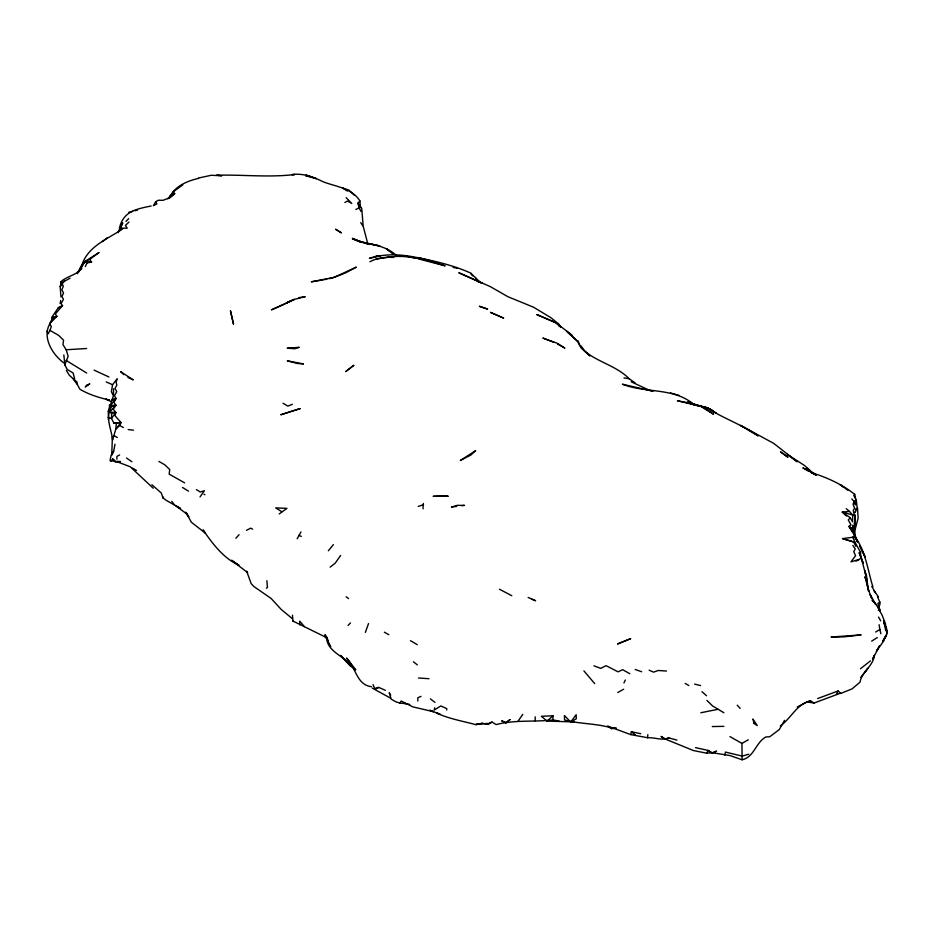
<?xml version="1.0" encoding="UTF-8"?>
<svg xmlns="http://www.w3.org/2000/svg" width="934" height="934" viewBox="0 0 934 934"><rect width="100%" height="100%" fill="white"/><g stroke="black" fill="none" stroke-linecap="round" stroke-linejoin="round"><path stroke-width="1.4" d="M489.428 722.963L492.113 722.087L496.082 724.586C514.856 719.647 534.038 722.145 552.951 719.951L552.986 715.794L541.37 716.296L547.055 721.106L574.27 721.924M676.881 740.113L668.837 737.883L665.125 739.133L661.085 736.389L665.148 739.004L693.367 750.527L706.769 753.213L712.397 752.746L716.553 751.134L712.397 753.073L708.007 750.411L695.526 747.62M712.397 752.746L729.886 755.536L742.121 759.774L741.935 743.417L729.968 736.611M111.765 406.465L110.434 405.566L116.026 398.479L112.01 400.231L108.286 411.229L111.66 413.47L111.496 418.444L113.89 423.149L120.988 422.53L119.727 425.484L115.816 429.01L112.57 440.124C111.555 428.764 104.62 417.393 111.765 406.465L115.874 405.228L113.948 402.321L116.026 398.479L114.438 395.724L116.762 391.673L115.01 388.544L116.832 385.018L116.12 382.169L117.159 378.795L112.57 384.715L111.403 391.731L112.897 394.767M854.423 532.182L855.019 518.463L853.256 510.431L854.575 508.096L853.057 504.197L854.108 501.465L851.808 498.954M113.598 388.731L113.423 395.596L112.01 400.231M70.097 278.157L61.387 282.897L63.349 286.108L61.831 289.809L63.535 292.972L61.948 296.615L63.465 299.359L61.049 303.55L62.543 305.663L55.386 313.941L56.776 316.287C38.551 329.609 49.023 351.791 63.769 362.917M112.419 436.797L111.706 455.267L113.609 451.426L115.022 444.175M505.831 722.893L509.976 719.6L505.831 722.893L501.675 720.885L505.866 722.414M668.837 737.883C661.961 740.872 654.711 737.288 647.612 737.732L647.834 734.638M108.449 419.623L108.286 411.229M116.353 423.137L115.816 429.01L120.988 422.53L115.057 415.735L115.816 412.513L113.259 409.174L115.874 405.228L110.434 405.566M855.287 516.992L854.622 521.802L855.194 515.159L854.563 528.784L854.447 522.643L855.019 535.544M872.543 659.299L879.501 645.954L876.466 651.021L883.587 641.191L885.56 636.182L882.84 641.098L886.238 636.031L887.125 630.94M60.103 303.55L60.675 300.468M724.854 755.116L725.438 752.08L742.215 756.096L748.764 754.228M612.926 728.065L616.382 728.216L611.583 728.637L607.567 726.08L630.73 734.603L631.372 731.766L640.759 733.715M855.509 511.645L856.233 508.656L854.984 512.603M434.707 707.75L434.112 710.12L440.801 705.952L446.732 708.614L446.732 709.98M74.662 378.854L73.074 372.958L67.225 369.514L64.855 364.914L68.147 356.193L66.151 349.76L62.975 344.646L63.559 340.174L58.679 335.399L49.957 330.379L51.312 326.585L49.864 324.075M611.583 728.637L611.77 728.018C596.359 723.231 579.956 724.189 564.556 719.974L564.44 715.549L570.709 722.052L576.278 718.795L576.161 714.697L570.709 722.052M61.387 282.897L60.208 286.656L60.932 296.919M855.194 529.356L858.136 518.113L857.54 508.108M365.369 632.4L368.521 623.562M118.104 232.543L122.751 222.876L118.174 232.601M81.445 266.727C86.652 246.623 107.468 239.197 122.786 228.877L121.49 228.188L127.211 228.2L125.448 225.444L128.95 222.047M706.769 753.213L708.007 750.411L712.397 753.073M878.392 607.847L879.875 604.707L879.875 602.185L877.551 596.943L878.275 596.581L873.827 590.533M85.263 266.575L87.014 262.909L91.579 262.092L89.606 259.442L84.62 261.672L80.861 266.412L77.417 273.72M836.502 694.324L838.102 690.973L840.6 693.133L814.063 703.045L806.918 701.924L797.251 707.003M872.566 659.124L874.341 655.434C873.232 666.176 861.697 671.768 860.039 682.124L852.1 688.86L840.6 693.507M623.924 682.976L625.383 680.01M52.619 318.004L49.946 323.211L56.776 316.287L52.141 317.817L56.776 316.287M297.164 538.755L300.981 531.96M49.957 330.379L48.171 333.8L46.992 331.068M119.377 228.316C123.335 211.201 136.025 209.158 151.156 205.982M373.063 684.634L375.059 689.327L375.596 688.288L378.737 687.424L385.368 690.284M205.503 533.256L191.423 522.304L185.854 512.229L188.808 516.829L185.971 513.338L176.094 506.041L180.612 508.551L166.112 500.274L163.053 498.044L163.532 497.192M78.433 272.308L84.62 261.672L99.086 252.484L89.606 259.442M153.339 205.76L155.698 201.744L158.266 200.25L163.205 200.285L169.895 197.553L174.6 193.712L173.502 191.587L182.784 184.897M82.075 265.723L84.62 261.672L91.579 262.092M113.609 451.426L111.076 455.36L110.049 460.649L115.629 461.279M58.258 307.8L62.543 305.663L58.293 307.788L51.557 317.653M173.502 191.587L167.863 198.884M860.774 677.419L867.919 668.219L865.374 671.663M517.856 721.457L522.795 714.382M200.039 496.935L204.394 490.735L200.25 492.008L196.397 489.614M340.63 555.473L335.224 563.144L330.134 567.136M784.548 720.359L779.26 729.582L769.686 736.821L766.008 736.914C755.641 742.367 754.357 757.124 742.121 759.774M115.874 405.228L109.64 412.163L115.816 412.513L111.496 418.444L108.204 417.463M64.761 280.48L60.208 286.656L61.831 282.512L60.815 281.834C66.956 275.869 76.763 275.437 81.853 268.011L78.421 271.829L84.62 261.672L87.014 262.909M390.681 695.153L389.221 692.678L391.253 699.192L395.934 701.831L399.682 703.033L401.258 701.014L412.7 706.84L433.481 711.696L430.025 710.214M328.359 550.768L333.403 544.592M198.638 178.009L211.189 175.288L221.837 175.732L216.606 175.242C242.735 174.483 268.852 177.705 294.864 174.495L291.922 174.635C302.896 172.93 313.591 176.97 323.234 181.838C336.018 186.683 352.06 188.201 359.882 200.88L357.991 203.11L359.065 207.792L361.026 211.446M808.564 471.18L802.866 467.852L814.845 474.017L811.891 472.791C827.197 477.543 842.106 484.361 854.715 494.366L853.781 495.44L856.291 500.099L857.155 508.108M110.889 461.139L112.769 458.991L114.672 460.509M850.22 517.798L852.544 521.837L852.684 515.031L849.496 511.435L842.27 512.066L850.22 517.798L848.27 519.993L850.932 524.639L849.006 526.461L854.587 535.334L855.287 538.976M235.882 538.276L239.081 534.692M125.997 221.475L128.647 218.614M348.078 625.476L350.472 622.931M866.11 576.336L860.821 556.15L860.541 552.274L855.077 542.385L842.55 538.614L852.719 537.26L854.587 535.334M780.287 725.998C791.25 718.211 796.574 704.084 810.595 700.862L814.063 703.045M870.43 660.875L860.471 668.756M547.055 721.106L552.986 715.794M279.231 513.945L286.948 508.376L275.67 507.874L281.823 511.739M132.488 468.074L136.492 470.432M169.206 198.218L174.6 193.712L170.268 195.463M102.413 241.602L107.527 237.54M266.412 588.233L267.439 587.428L266.879 580.703M854.96 536.571C865.596 551.34 867.593 569.285 872.636 586.038L871.842 586.54L875.578 592.927M871.667 641.133L877.283 637.56M856.291 500.099L854.703 501.056L855.474 504.839L854.108 501.465M430.025 710.412L440.101 714.195L436.447 713.016C448.95 718.76 462.493 721.106 475.628 724.597L482.469 723.29L488.132 724.434L492.113 722.087M875.637 632.003L879.875 629.516L879.104 624.706M879.875 602.185L877.925 603.317L880.073 611.513M344.891 202.515L347.46 201.032L351.756 203.46L346.152 197.669M753.481 723.149L757.264 725.566L752.897 718.993L753.925 722.904M741.935 743.417L748.309 739.775M617.748 692.514L623.655 689.222M369.899 261.777C377.103 257.772 385.59 256.932 393.681 257.375L391.311 257.34M355.866 209.531L359.065 207.792M344.693 273.335L356.356 267.112L333.987 277.386L329.247 278.694M119.634 454.951L116.878 456.399L116.878 459.189M878.322 610.194L880.073 609.272M154.519 205.141L156.877 203.904L155.698 201.744M375.059 689.327L378.737 687.424M855.976 561.171L859.817 559.186L850.979 561.871L855.591 555.695L853.746 551.679L855.252 548.97L852.894 545.514M246.506 530.325L250.756 528.142L252.577 529.181M174.6 193.712L170.724 195.661C175.58 185.819 187.804 180.834 198.545 178.382M285.103 303.854L293.848 299.522L305.22 296.673L298.635 297.701M293.848 299.522L271.432 309.866L283.854 304.472M886.191 628.862L886.191 626.2M421.001 696.367L417.813 697.791L417.813 700.979M859.198 552.835L863.191 563.085L859.198 552.835L860.541 552.274M838.102 690.973L817.647 698.562M292.342 404.294L287.8 406.103L283.025 403.254M343.35 273.837L333.987 277.386L311.314 281.823L323.012 279.908M111.695 400.056L116.026 398.479M418.245 506.415L422.857 504.92M806.918 701.924L810.595 700.862M128.588 212.427L132.663 211.341M558.415 324.355L559.326 326.596M135.173 210.71L137.473 210.162M111.66 413.47L115.816 412.513M472.639 275.869L470.946 273.604L475.278 277.41L478.43 282.033M380.488 255.904L369.397 258.298C390.167 251.678 412.863 255.589 433.283 261.695L417.696 257.621C435.991 261.357 454.543 265.606 471.542 273.475M700.804 712.77L718.094 709.28L723.897 712.747M324.308 279.663L326.783 279.184M475.628 724.597L482.469 723.29M854.703 514.646L852.684 515.031L842.27 512.066L846.379 515.977M376.028 259.115L387.762 257.294M456.679 506.391L451.437 507.08L457.111 505.352L464.525 505.364L461.91 505.703M418.339 258.87L445.133 265.851C426.476 259.804 407.481 254.305 387.797 257.212M380.453 255.764L376.204 256.231L380.407 256.103M476.247 724.445L488.085 723.395L488.132 724.434M113.89 423.149L120.988 422.53M66.151 349.76L86.629 348.499M712.268 726.559L723.92 726.348M380.383 256.056L376.087 256.021L380.372 256.196M116.843 461.349L120.509 461.559L115.279 462.132L112.769 458.991M418.502 678.014L428.963 678.691M666.514 671.044L658.26 670.484L653.555 672.153L649.13 670.168M694.452 404.761L687.377 402.239L707.085 407.808L716.063 413.108L710.459 409.267L690.331 403.079L693.822 404.48C673.799 387.201 645.721 393.483 622.429 384.213L653.041 391.241L648.091 389.933M630.73 734.603L647.612 737.732M399.682 703.033L406.477 703.757M128.191 429.558L133.469 430.165M305.768 175.849L316.334 178.639L305.967 175.137L309.773 176.339L306.095 175.79M623.97 377.92L629.154 378.725L635.155 382.952M552.951 719.951L559.092 721.001M453.118 267.463L457.368 268.221M695.632 405.181L705.614 407.177L710.459 409.267L707.085 407.808C723.371 418.514 742.133 424.608 758.139 435.898L740.464 425.367L773.656 443.335L797.227 461.781L787.199 454.368L804.139 465.237L809.743 470.141M404.504 703.325L409.746 704.469M405.566 256.044L415.502 258.239M694.592 684.108L700.593 685.591M670.472 392.934L679.205 395.444M842.55 538.614L855.077 542.385L852.719 537.26M116.96 461.7L130.281 466.79L153.234 488.225M371.545 686.735C356.158 684.797 355.959 666.993 346.444 658.073L355.784 669.771M635.225 669.48L641.658 671.756M593.954 665.825L600.737 668.382L606.061 665.662L618.063 671.838L622.639 669.713L629.878 673.729M292.529 615.191L292.751 620.958L324.063 636.393L327.157 638.774M553.99 342.381L542.841 338.05L557.341 343.303L564.883 348.113L557.715 344.191M531.866 599.243L535.602 600.76L528.142 597.421M108.893 376.962L94.089 370.133M631.221 381.819L648.5 389.817M298.915 535.38L301.308 536.42M106.184 381.936L112.57 384.715M390.284 697.99L372.257 688.125M482.656 283.457L458.804 272.74L490.198 286.563L507.944 296.732L533.466 307.169L551.025 317.793L558.929 324.226M477.367 281.006L482.539 283.376M127.946 377.441L133.223 379.881L120.614 371.65L123.778 374.651M111.041 401.538L105.892 399.157L109.453 400.102C99.249 397.697 88.8 394.615 79.775 389.128L75.888 381.632M688.463 401.713L694.394 404.726M499.503 589.249L511.797 595.729M688.37 401.678L693.822 404.48M184.628 482.843L169.171 474.145L169.731 469.557L164.688 464.712L158.885 461.408M811.121 472.522L816.234 475.208M358.738 241.381L352.457 238.333L362.252 242.338L358.317 241.206L352.433 238.8L369.397 244.346L358.317 241.206C371.557 244.475 386.022 245.63 396.39 255.542M113.995 435.618L117.345 437.486M384.353 632.19L388.848 634.7M816.398 475.231L811.915 472.651L814.051 474.087M685.182 683.431L688.802 685.521M119.727 425.484L123.346 427.574M204.021 494.261L204.873 494.763M410.493 640.677L417.264 644.682M718.094 709.28L712.595 705.964L706.91 700.43M182.504 487.478L188.528 491.144M347.378 191.073L342.86 188.119L349.094 190.232L354.243 195.229M886.238 636.031L887.3 630.975L885.841 626.364M86.664 373.016L66.104 360.407M849.006 526.461L853.431 529.496L854.575 534.738L849.006 526.461L853.478 529.73M126.51 457.999L131.869 461.758M809.65 470.351L806.742 468.284L814.868 474.098M845.457 488.529L847.78 490.198M844.558 487.875L840.18 484.734L843.133 486.859M572.472 335.481L555.695 322.65L536.933 314.641L555.695 322.65L561.276 327.355L558.369 324.203M346.094 596.756L348.58 598.589M355.515 669.783L349.888 665.58L340.525 655.376L350.46 665.568C343.035 654.932 327.367 652.06 326.456 637.233L328.371 641.366L324.927 634.711L327.495 638.097M389.198 250.826L386.244 248.572L392.689 253.803M430.399 698.865L434.952 702.38M413.412 661.797L417.358 664.891M631.372 731.766L635.459 735.035M846.239 508.691L849.496 511.435M629.154 378.725C615.413 364.622 594.106 361.68 580.866 347.448L589.891 355.901L584.486 351.044L581.135 345.977M475.546 277.947L480.66 282.512M701.959 691.674L706.513 695.748M577.247 341.027L566.634 331.22L577.247 341.027L580.247 346.292L578.053 340.782M292.646 618.938L281.157 609.388L271.105 598.437L253.943 586.575L251.188 583.657L246.658 571.223L247.65 572.67L231.574 560.248L238.929 565.187C223.471 558.427 212.45 543.448 203.04 529.917L204.686 532.147M151.892 484.746L161.29 492.989L163.053 498.044M737.241 705.193L740.137 708.357M304.426 626.632L299.697 621.168L299.767 624.834M583.913 670.881L594.689 683.606M171.763 501.348L174.775 505.317M77.09 384.189L73.366 379.052L77.032 382.286L69.349 375.281L66.326 370.436M360.722 222.654L363.209 226.448L361.75 208.457L357.991 203.11L359.567 206.519M878.52 617.059L880.704 620.841M853.874 542.502L855.848 546.262M856.315 539.362L857.505 542.082L855.042 535.229M871.457 597.807L870.114 594.514L875.952 604.707L872.122 600.212L876.255 604.52L882.081 615.132L885.701 624.356M883.938 621.939L885.269 625.255M871.866 598.741L868.468 589.879L865.094 576.92L867.382 583.131L868.655 591.269M865.094 576.92L867.277 583.295L866.542 575.858L864.849 570.639L867.277 583.295L866.343 577.726M367.844 244.031L363.338 226.74M866.705 582.676L868.597 591.117M879.875 629.516L880.89 633.754M854.715 494.366L855.579 498.242M884.895 626.049L883.727 620.725L885.724 630.742M853.431 529.496L852.509 525.27L854.376 534.703M64.855 364.914L63.839 354.932M423.347 503.426L423.487 504.547M359.882 200.88L360.489 207.488M109.652 410.843L109.406 404.854M535.182 716.81L535.24 720.885M423.067 505.037L423.09 508.855M878.275 596.581L878.275 597.293M872.636 586.038L872.636 587.159M292.751 620.176L292.751 620.958M60.815 281.834L60.815 285.244M86.593 385.38L85.286 386.98L89.792 383.886L86.593 385.38M475.558 450.69L470.888 455.033L460.322 460.485L475.558 450.69M353.717 365.392L345.778 371.545L353.717 365.392M289.82 301.448L286.878 302.803L294.245 299.464L289.82 301.448M630.602 638.681L617.689 643.911L630.602 638.681M298.927 347.355L294.84 348.744L287.205 348.207L298.927 347.355M300.129 408.59L281.017 414.696L300.129 408.59M860.926 634.933L843.6 636.895L831.026 637.023L860.926 634.933M440.848 496.012L433.166 496.328L448.238 496.223L440.848 496.012M303.34 363.886L297.374 363.501L287.31 360.816L303.34 363.886M370.786 244.019L365.101 243.12L379.846 245.957L370.786 244.019M686.98 402.589L677.43 400.768L701.271 406.488L713.483 414.124L701.271 406.488L686.98 402.589M487.536 309.072L479.481 306.329L487.536 309.072M503.554 318.062L490.56 312.435L503.554 318.062M710.552 409.442L704.131 406.897L713.506 411.182L710.552 409.442M341.319 232.788L335.691 229.32L341.319 232.788M783.416 453.714L780.439 451.846L787.934 457.333L783.416 453.714M330.613 646.737L328.173 642.02L330.613 646.737M862.444 551.352L859.747 545.923L865.094 556.816L862.444 551.352M233.477 324.086L230.5 310.94L233.477 324.086"/></g></svg>
